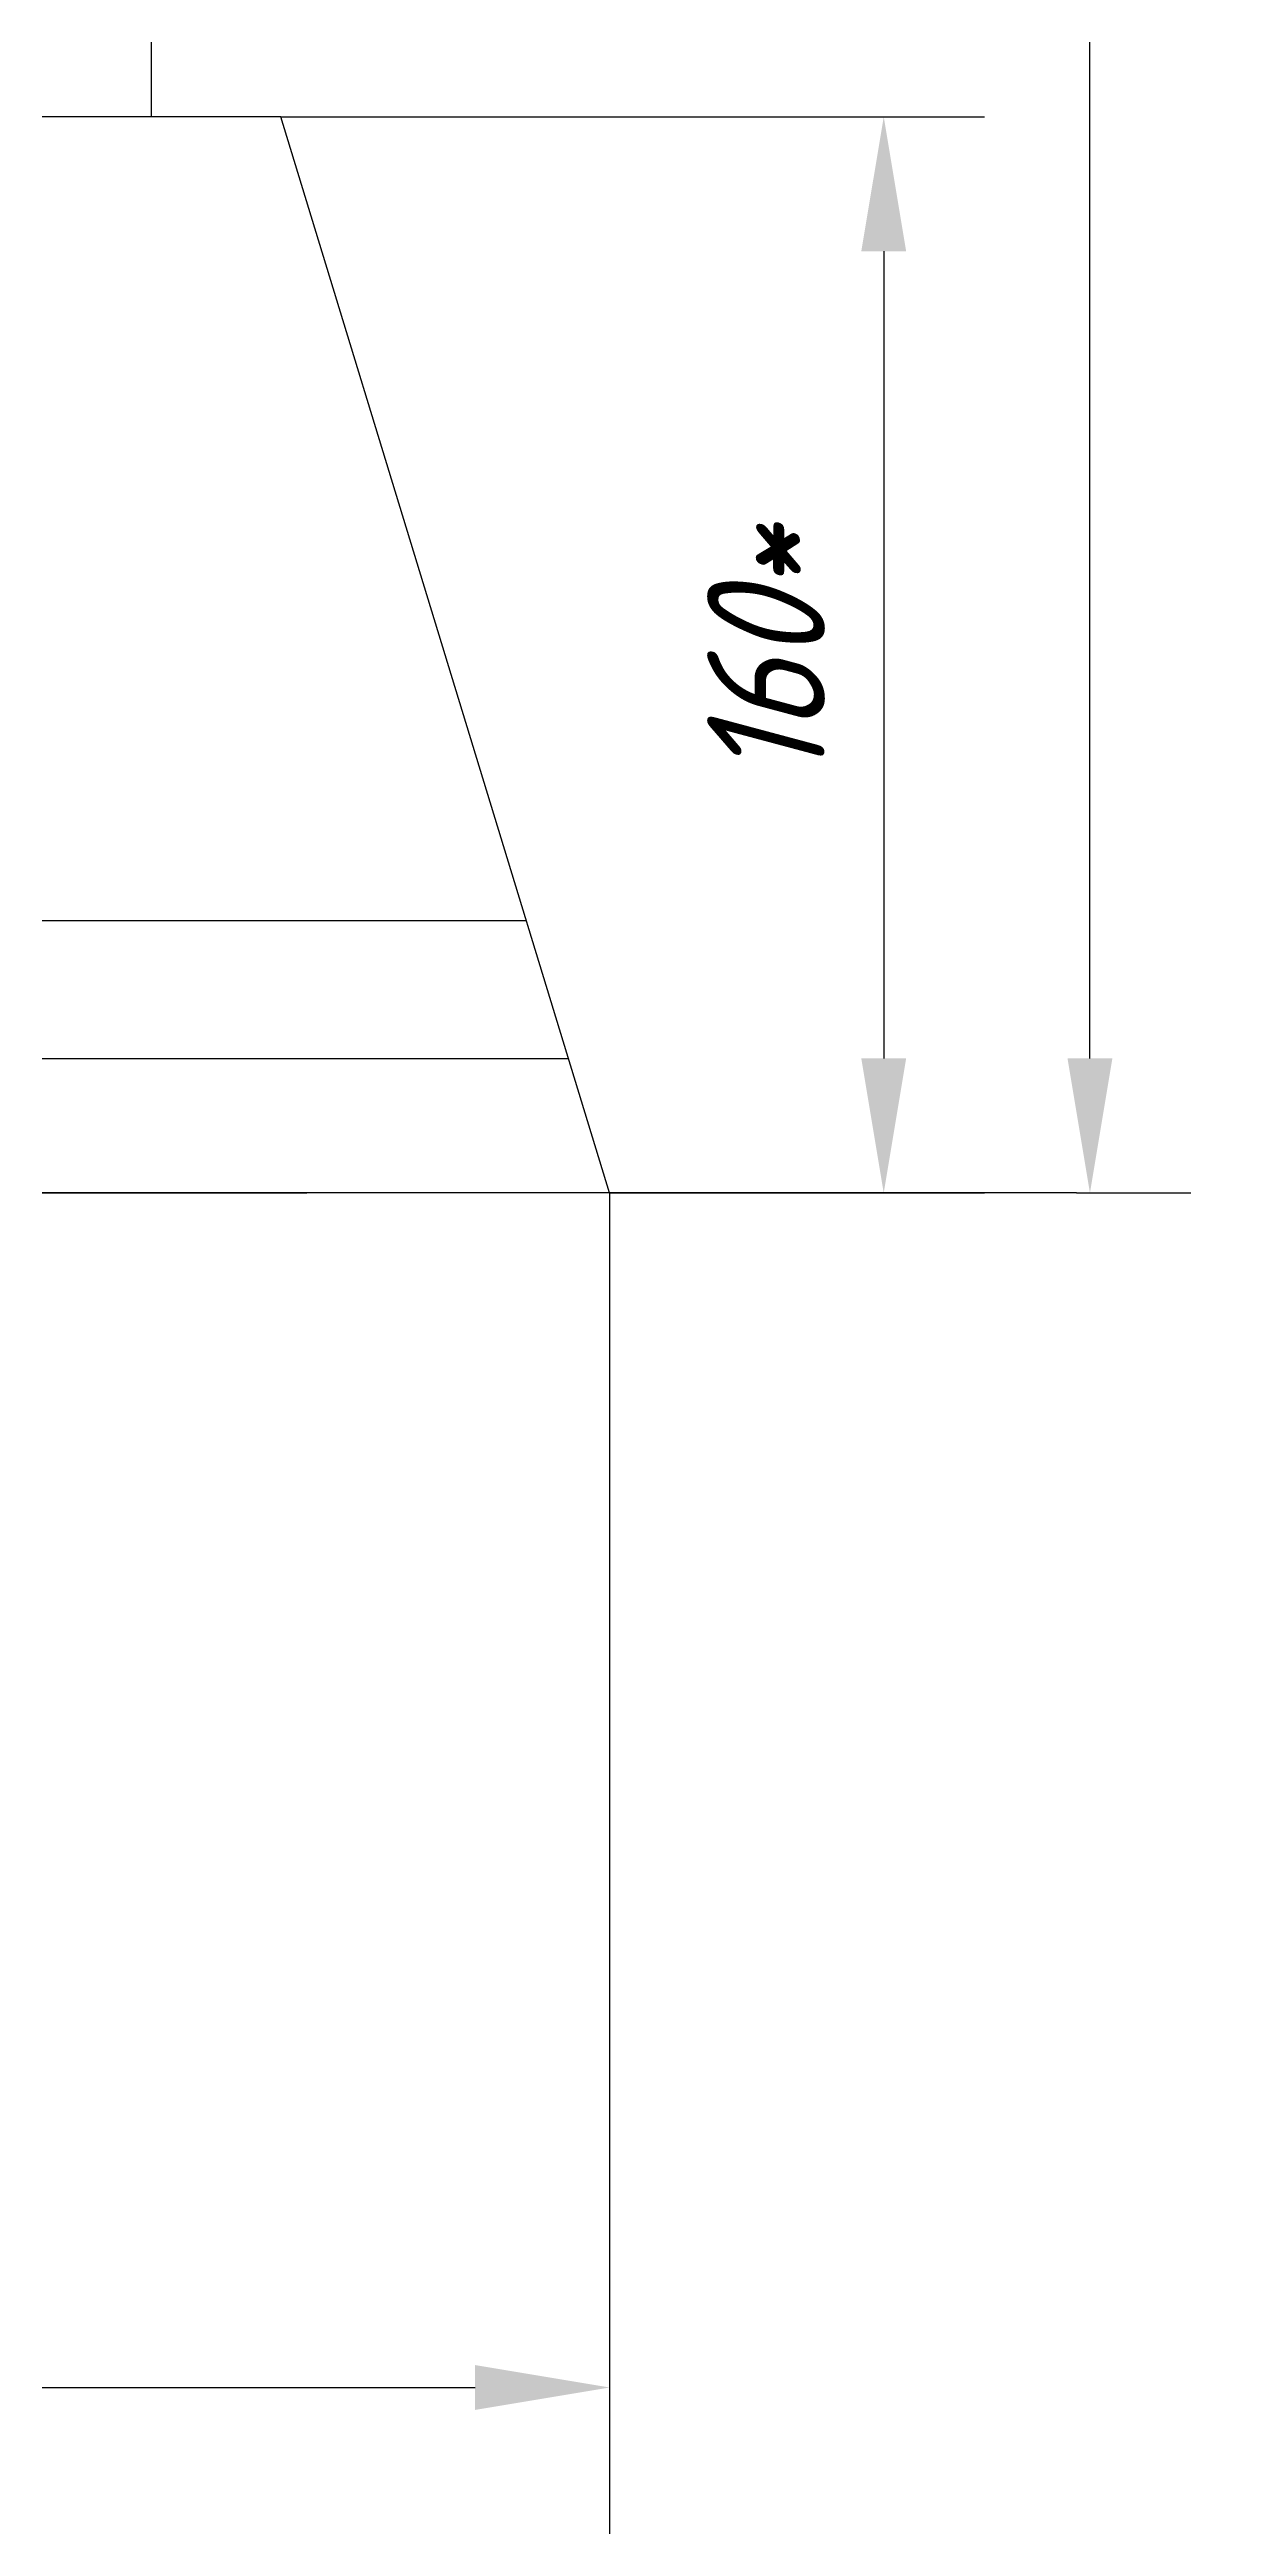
# Model space of a CAD drawing. Extents: x 973 to 2730, y 39 to 1746.
# Drawn here: x 2296.2 to 2330.9, y 1003.6 to 1077.2 of the extents above; entities that cross this region are included whole.
import ezdxf
from ezdxf.enums import TextEntityAlignment as Align

# ---------------------------------------------------------------- set-up
doc = ezdxf.new("R2010")
doc.units = 0
doc.header["$LTSCALE"] = 0.5
doc.header["$MEASUREMENT"] = 0
doc.layers.get('0').update_dxf_attribs({"linetype": 'CONTINUOUS'})
doc.layers.get('DEFPOINTS').update_dxf_attribs({"linetype": 'CONTINUOUS'})
doc.styles.add('ROMANC', font='romanc', dxfattribs={"width": 0.8, "oblique": 15, "height": 3.5})
doc.dimstyles.get("Standard").update_dxf_attribs({"dimtxt": 0.18, "dimasz": 0.18, "dimexe": 0.18, "dimexo": 0.0625, "dimgap": 0.09, "dimtad": 0, "dimtih": 1, "dimtoh": 1, "dimdec": 4, "dimzin": 0, "dimdsep": 46, "dimtxsty": 'Standard', "dimcen": 0.09, "dimadec": 0, "dimazin": 0, "dimtfac": 1, "dimtdec": 4, "dimtofl": 0, "dimtmove": 0, "dimatfit": 3, "dimfxl": 0, "dimtolj": 1, "dimtzin": 0, "dimarcsym": 0})

# ---------------------------------------------------------------- blocks, each defined once
blk = doc.blocks.new('*D43')
at = {"color": 0, "linetype": 'ByBlock'}
for p, q in [((1953.17, 1043.22), (1953.17, 964.03)), ((2333.17, 1004.88), (2333.17, 964.03)), ((1957.17, 967.03), (2329.17, 967.03))]:
    blk.add_line(p, q, dxfattribs=at)
for points in [[(1957.17, 967.697), (1957.17, 966.363), (1953.17, 967.03)], [(2329.17, 967.697), (2329.17, 966.363), (2333.17, 967.03)]]:
    blk.add_solid(points, dxfattribs=at)
at = {"layer": 'DEFPOINTS', "color": 0, "linetype": 'ByBlock'}
for p in [(1953.17, 1043.22), (2333.17, 1004.88), (2333.17, 967.03)]:
    blk.add_point(p, dxfattribs=at)
at = {"color": 0, "linetype": 'ByBlock', "style": 'ROMANC', "oblique": 15, "width": 0.8}
blk.add_text('1900*', height=3.5, dxfattribs=at).set_placement((2131.57, 971.24), align=Align.MIDDLE_CENTER)
blk = doc.blocks.new('*D50')
at = {"color": 0, "linetype": 'ByBlock'}
for p, q in [((2333.17, 1019.97), (2333.17, 987.48)), ((1976.17, 1011.05), (1976.17, 987.48)), ((1980.17, 990.48), (2329.17, 990.48))]:
    blk.add_line(p, q, dxfattribs=at)
for points in [[(1980.17, 991.147), (1980.17, 989.813), (1976.17, 990.48)], [(2329.17, 991.147), (2329.17, 989.813), (2333.17, 990.48)]]:
    blk.add_solid(points, dxfattribs=at)
at = {"layer": 'DEFPOINTS', "color": 0, "linetype": 'ByBlock'}
for p in [(2333.17, 1019.97), (1976.17, 1011.05), (2333.17, 990.48)]:
    blk.add_point(p, dxfattribs=at)
at = {"color": 0, "linetype": 'ByBlock', "style": 'ROMANC', "oblique": 15, "width": 0.8}
blk.add_text('1785*', height=3.5, dxfattribs=at).set_placement((2154.67, 993.98), align=Align.MIDDLE_CENTER)
blk = doc.blocks.new('*D74')
at = {"color": 0, "linetype": 'ByBlock'}
for p, q in [((2330.89, 1160.22), (2324.1, 1160.22)), ((2327.1, 1047.22), (2327.1, 1156.22)), ((2326.7, 1043.22), (2330.1, 1043.22))]:
    blk.add_line(p, q, dxfattribs=at)
for points in [[(2326.433, 1156.22), (2327.767, 1156.22), (2327.1, 1160.22)], [(2326.433, 1047.22), (2327.767, 1047.22), (2327.1, 1043.22)]]:
    blk.add_solid(points, dxfattribs=at)
at = {"layer": 'DEFPOINTS', "color": 0, "linetype": 'ByBlock'}
for p in [(2327.1, 1160.22), (2330.89, 1160.22), (2326.7, 1043.22)]:
    blk.add_point(p, dxfattribs=at)
at = {"color": 0, "linetype": 'ByBlock', "style": 'ROMANC', "oblique": 15, "width": 0.8}
blk.add_text('585', height=3.5, rotation=90, dxfattribs=at).set_placement((2323.6, 1101.72), align=Align.MIDDLE_CENTER)
blk = doc.blocks.new('*D53')
at = {"color": 0, "linetype": 'ByBlock'}
for p, q in [((2282.17, 1025.36), (2282.17, 1004.7)), ((2333.17, 1023.77), (2333.17, 1004.7)), ((2286.17, 1007.7), (2329.17, 1007.7))]:
    blk.add_line(p, q, dxfattribs=at)
for points in [[(2286.17, 1008.367), (2286.17, 1007.033), (2282.17, 1007.7)], [(2329.17, 1008.367), (2329.17, 1007.033), (2333.17, 1007.7)]]:
    blk.add_solid(points, dxfattribs=at)
at = {"layer": 'DEFPOINTS', "color": 0, "linetype": 'ByBlock'}
for p in [(2282.17, 1025.36), (2333.17, 1023.77), (2333.17, 1007.7)]:
    blk.add_point(p, dxfattribs=at)
at = {"color": 0, "linetype": 'ByBlock', "style": 'ROMANC', "oblique": 15, "width": 0.8}
blk.add_text('255*', height=3.5, dxfattribs=at).set_placement((2307.67, 1011.2), align=Align.MIDDLE_CENTER)
blk = doc.blocks.new('*D73')
at = {"color": 0, "linetype": 'ByBlock'}
for p, q in [((2303.045, 1075.22), (2323.97, 1075.22)), ((2320.97, 1071.22), (2320.97, 1047.22)), ((2312.82, 1043.22), (2323.97, 1043.22))]:
    blk.add_line(p, q, dxfattribs=at)
for points in [[(2320.303, 1071.22), (2321.637, 1071.22), (2320.97, 1075.22)], [(2320.303, 1047.22), (2321.637, 1047.22), (2320.97, 1043.22)]]:
    blk.add_solid(points, dxfattribs=at)
at = {"layer": 'DEFPOINTS', "color": 0, "linetype": 'ByBlock'}
for p in [(2303.045, 1075.22), (2312.82, 1043.22), (2320.97, 1043.22)]:
    blk.add_point(p, dxfattribs=at)
at = {"color": 0, "linetype": 'ByBlock', "style": 'ROMANC', "oblique": 15, "width": 0.8}
blk.add_text('160*', height=3.5, rotation=90, dxfattribs=at).set_placement((2317.47, 1059.22), align=Align.MIDDLE_CENTER)

msp = doc.modelspace()

# ---------------------------------------------------------------- linework, layer by layer
for p, q in [((2299.19, 1079.22), (2299.19, 1075.22)), ((2303.0446, 1075.22), (2241.85, 1075.22)), ((2312.82, 1043.22), (2303.0446, 1075.22)), ((1942.58822, 1051.32), (2310.3456, 1051.32)), ((1990.92, 1047.22), (2311.59807, 1047.22)), ((2326.7, 1043.22), (1907.03, 1043.22)), ((1949.82, 1043.22), (2303.82, 1043.22)), ((2312.82, 1043.22), (2312.82, 1023.77))]:
    msp.add_line(p, q)
at = {"layer": 'DEFPOINTS', "color": 0, "linetype": 'ByBlock'}
msp.add_point((2303.82, 1043.22), dxfattribs=at)

# ---------------------------------------------------------------- dimensions: what is measured, and where the dimension line sits
for base, p1, p2, text, picture, middle in [((2327.1, 1160.22), (2326.7, 1043.22), (2330.89, 1160.22), '585', '*D74', (2323.6, 1101.72)), ((2320.97, 1043.22), (2303.0446, 1075.22), (2312.82, 1043.22), '160*', '*D73', (2317.47, 1059.22))]:
    dim = msp.add_linear_dim(base=base, p1=p1, p2=p2, angle=90, text=text, dimstyle='Standard')
    dim.commit()
    dim.dimension.update_dxf_attribs({"geometry": picture, "text_midpoint": middle})
dim = msp.add_linear_dim(base=(2312.82, 967.03), p1=(1932.82, 1043.22), p2=(2312.82, 1004.88), text='1900*', dimstyle='Standard')
dim.commit()
dim.dimension.update_dxf_attribs({"geometry": '*D43', "text_midpoint": (2111.22, 971.24), "dimtype": 128, "insert": (-20.35, 0)})
for base, p1, p2, text, picture, middle in [((2312.82, 1007.7), (2261.82, 1025.36), (2312.82, 1023.77), '255*', '*D53', (2287.32, 1011.2)), ((2312.82, 990.48), (1955.82, 1011.05), (2312.82, 1019.97), '1785*', '*D50', (2134.32, 993.98))]:
    dim = msp.add_linear_dim(base=base, p1=p1, p2=p2, text=text, dimstyle='Standard')
    dim.commit()
    dim.dimension.update_dxf_attribs({"geometry": picture, "text_midpoint": middle, "insert": (-20.35, 0)})

doc.saveas('drawing.dxf')
